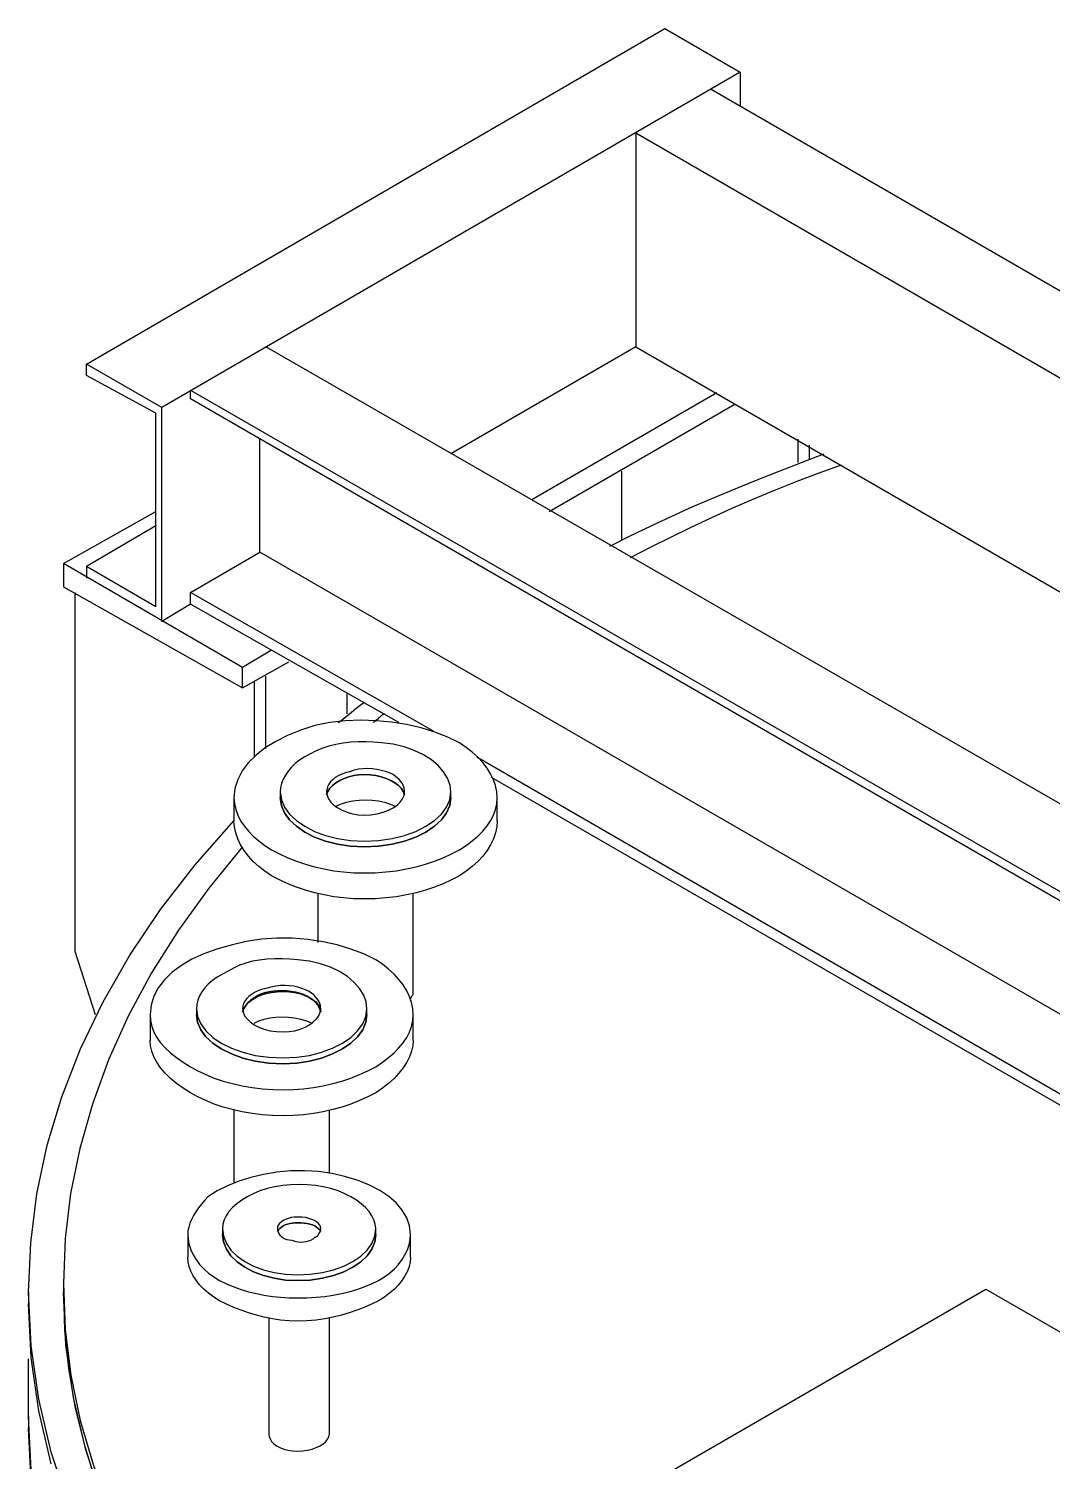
# Model space of a CAD drawing. Header units: metres. Extents: x 20 to 415, y 5 to 292.
# Drawn here: x 187.28 to 193.21, y 127.85 to 136.15 of the extents above; entities that cross this region are included whole.
import ezdxf

# ---------------------------------------------------------------- set-up
doc = ezdxf.new("R2010")
doc.units = ezdxf.units.M
doc.layers.add('ОБОРУДОВАНИЕ', color=8, linetype='Continuous')

msp = doc.modelspace()

# ---------------------------------------------------------------- linework, layer by layer
at = {"layer": 'ОБОРУДОВАНИЕ'}
for points in [[(187.6135, 134.2062), (190.9659, 136.1506)], [(190.9659, 136.1506), (191.4017, 135.8991)], [(191.4017, 135.8991), (188.0493, 133.9547)], [(191.4017, 135.8991), (191.4017, 135.698)], [(195.7598, 133.1837), (191.2341, 135.7986)], [(190.7983, 135.5471), (195.6425, 132.7479)], [(190.7983, 135.5471), (190.7983, 134.3067)], [(194.6535, 130.8538), (188.6528, 134.3067)], [(190.7983, 134.3067), (189.7255, 133.6866)], [(190.7983, 134.3067), (195.6425, 131.5075)], [(187.6135, 134.1391), (187.6135, 134.2062)], [(188.0493, 133.9547), (187.6135, 134.2062)], [(188.0158, 133.9212), (187.6135, 134.1391)], [(188.217, 134.0553), (203.3027, 125.3559)], [(188.217, 134.005), (188.217, 134.0553)], [(203.2524, 125.3224), (188.217, 134.005)], [(191.2676, 134.0386), (190.1949, 133.4184)], [(190.2954, 133.3513), (191.3682, 133.9715)], [(188.0158, 132.7982), (188.0158, 133.9212)], [(188.0493, 132.7144), (188.0493, 133.9547)], [(188.6192, 133.1166), (188.6192, 133.7704)], [(191.737, 133.7704), (191.737, 133.6363)], [(191.804, 133.653), (191.804, 133.7368)], [(190.6474, 133.1502), (190.7641, 133.2095), (190.8826, 133.2672), (191.0031, 133.3232), (191.1251, 133.3776), (191.2488, 133.4309), (191.3741, 133.4832), (191.5006, 133.5349), (191.6285, 133.5858), (191.7576, 133.6363), (191.8878, 133.6866)], [(190.7145, 133.586), (190.7145, 133.1837)], [(191.9884, 133.6195), (191.8586, 133.5732), (191.7307, 133.5251), (191.6047, 133.4752), (191.4805, 133.4236), (191.3578, 133.3703), (191.2364, 133.3154), (191.1168, 133.2593), (190.9982, 133.2016), (190.8809, 133.143), (190.7648, 133.0831)], [(187.4794, 133.0496), (188.0158, 133.3513)], [(188.0158, 133.2675), (187.6135, 133.0328)], [(188.217, 132.882), (188.6192, 133.1166)], [(203.1351, 124.7357), (188.6192, 133.1166)], [(187.4794, 133.0496), (187.4794, 132.9155)], [(188.5187, 132.4462), (187.4794, 133.0496)], [(188.0158, 132.7982), (187.6135, 133.0328)], [(187.6135, 133.0328), (187.6135, 132.9658)], [(187.4794, 132.9155), (188.5187, 132.3288)], [(187.5465, 132.882), (187.5465, 130.8035), (187.6638, 130.4347)], [(188.217, 132.8149), (188.0493, 132.7144)], [(189.6249, 132.0774), (188.217, 132.882)], [(188.217, 132.8149), (188.217, 132.882)], [(189.4238, 132.1277), (188.217, 132.8149)], [(188.6863, 132.5467), (188.5187, 132.4462)], [(188.5187, 132.3288), (188.7868, 132.4797)], [(188.5187, 132.3288), (188.5187, 132.4462)], [(188.6528, 131.9768), (188.6528, 132.3959)], [(188.5857, 132.3624), (188.5857, 131.9266)], [(189.0718, 132.1277), (189.0869, 132.1383), (189.102, 132.1497), (189.1171, 132.1616), (189.1322, 132.1738), (189.1472, 132.1864), (189.1623, 132.1989), (189.1774, 132.2113), (189.1925, 132.2232), (189.2076, 132.2345), (189.2227, 132.245)], [(189.1221, 132.2953), (189.1221, 132.178)], [(189.7758, 132.0104), (189.7071, 132.0436), (189.6323, 132.0724), (189.5525, 132.0965), (189.4687, 132.1158), (189.3819, 132.1299), (189.2931, 132.1383), (189.2032, 132.1409), (189.1134, 132.1376), (189.0245, 132.1275), (188.9377, 132.1109), (188.8554, 132.0838), (188.7795, 132.0529), (188.7108, 132.0184), (188.6494, 131.9804), (188.5963, 131.9391), (188.5515, 131.8949), (188.516, 131.8479), (188.4898, 131.7983), (188.4739, 131.7462), (188.4684, 131.6919)], [(189.34, 132.178), (189.331, 132.173), (189.3234, 132.1679), (189.317, 132.1629), (189.3117, 132.1579), (189.3065, 132.1528), (189.3015, 132.1478), (189.2959, 132.1428), (189.2895, 132.1378), (189.2822, 132.1327), (189.2729, 132.1277)], [(189.3232, 132.0104), (189.278, 132.0144), (189.2331, 132.0162), (189.1883, 132.0159), (189.1444, 132.0134), (189.1011, 132.0084), (189.0589, 132.0008), (189.018, 131.9906), (188.9784, 131.9777), (188.9404, 131.9619), (188.9042, 131.9433), (188.875, 131.9272), (188.8482, 131.9095), (188.8237, 131.89), (188.8018, 131.8691), (188.7827, 131.8469), (188.7666, 131.8238), (188.7538, 131.8), (188.7445, 131.7755), (188.7386, 131.7506), (188.7366, 131.7254)], [(189.7255, 131.7254), (189.7207, 131.7655), (189.7063, 131.805), (189.683, 131.8429), (189.6516, 131.8788), (189.6124, 131.912), (189.5663, 131.9415), (189.5137, 131.9668), (189.4552, 131.9872), (189.3915, 132.002), (189.3232, 132.0104)], [(189.9937, 131.6919), (189.9912, 131.7271), (189.984, 131.7621), (189.9721, 131.7966), (189.9557, 131.8305), (189.9351, 131.8637), (189.9104, 131.8959), (189.8821, 131.9269), (189.8499, 131.9564), (189.8145, 131.9842), (189.7758, 132.0104)], [(203.1351, 124.2664), (189.8764, 131.9266)], [(189.3903, 131.826), (189.3692, 131.8355), (189.3465, 131.8439), (189.3222, 131.8508), (189.2969, 131.856), (189.2709, 131.8595), (189.2443, 131.861), (189.2175, 131.8603), (189.1908, 131.8572), (189.1645, 131.8513), (189.1389, 131.8427), (189.1147, 131.8367), (189.0928, 131.829), (189.073, 131.8196), (189.0555, 131.8087), (189.0405, 131.7966), (189.0279, 131.7836), (189.0178, 131.7698), (189.0106, 131.7554), (189.0063, 131.7405), (189.0048, 131.7254)], [(189.0048, 131.7086), (189.0123, 131.7283), (189.0242, 131.7467), (189.0403, 131.7636), (189.0597, 131.7789), (189.0824, 131.7925), (189.1074, 131.804), (189.1345, 131.8134), (189.163, 131.8203), (189.1927, 131.8245), (189.2227, 131.826)], [(189.4573, 131.7086), (189.45, 131.7283), (189.4377, 131.7467), (189.4215, 131.7636), (189.4013, 131.7789), (189.3777, 131.7925), (189.3511, 131.804), (189.3219, 131.8134), (189.2905, 131.8203), (189.2574, 131.8245), (189.2227, 131.826), (189.1927, 131.8245), (189.163, 131.8203), (189.1345, 131.8134), (189.1074, 131.804), (189.0824, 131.7925), (189.0597, 131.7789), (189.0403, 131.7636), (189.0242, 131.7467), (189.0123, 131.7283), (189.0048, 131.7086)], [(189.0048, 131.7086), (189.0123, 131.7283), (189.0242, 131.7467), (189.0403, 131.7636), (189.0597, 131.7789), (189.0824, 131.7925), (189.1074, 131.804), (189.1345, 131.8134), (189.163, 131.8203), (189.1927, 131.8245), (189.2227, 131.826), (189.2574, 131.8245), (189.2905, 131.8203), (189.3219, 131.8134), (189.3512, 131.804), (189.3777, 131.7925), (189.4013, 131.7789), (189.4215, 131.7636), (189.4377, 131.7467), (189.45, 131.7283), (189.4573, 131.7086)], [(189.2227, 131.826), (189.2574, 131.8245), (189.2905, 131.8203), (189.3219, 131.8134), (189.3512, 131.804), (189.3777, 131.7925), (189.4013, 131.7789), (189.4215, 131.7636), (189.4377, 131.7467), (189.45, 131.7283), (189.4573, 131.7086)], [(189.4573, 131.7254), (189.4568, 131.7355), (189.4552, 131.7455), (189.4523, 131.7556), (189.4483, 131.7656), (189.4428, 131.7757), (189.4355, 131.7858), (189.427, 131.7958), (189.4166, 131.8059), (189.4044, 131.8159), (189.3903, 131.826)], [(203.1351, 124.2161), (189.9602, 131.8092)], [(188.4684, 131.6919), (188.4684, 131.5578)], [(188.4684, 131.6919), (188.4709, 131.6572), (188.4783, 131.6235), (188.4902, 131.5908), (188.5064, 131.5591), (188.5271, 131.5285), (188.5517, 131.4988), (188.5802, 131.4701), (188.6122, 131.4425), (188.6477, 131.4158), (188.6863, 131.3902), (188.7325, 131.366), (188.7806, 131.3441), (188.8306, 131.3243), (188.8824, 131.3069), (188.9357, 131.2918), (188.9905, 131.2792), (189.0467, 131.2692), (189.1042, 131.2619), (189.1628, 131.2576), (189.2227, 131.2561), (189.287, 131.2576), (189.3494, 131.2619), (189.4097, 131.2692), (189.4681, 131.2792), (189.5244, 131.2918), (189.5787, 131.3069), (189.631, 131.3243), (189.6813, 131.3441), (189.7295, 131.366), (189.7758, 131.3902), (189.8145, 131.4158), (189.8499, 131.4425), (189.8821, 131.4701), (189.9104, 131.4988), (189.9351, 131.5285), (189.9557, 131.5591), (189.9721, 131.5908), (189.984, 131.6235), (189.9912, 131.6572), (189.9937, 131.6919)], [(188.7366, 131.7254), (188.7366, 131.6919)], [(188.7366, 131.7254), (188.7429, 131.6808), (188.7614, 131.6379), (188.7909, 131.5973), (188.8304, 131.56), (188.879, 131.5264), (188.9357, 131.4973), (188.9994, 131.4735), (189.0691, 131.4557), (189.1439, 131.4445), (189.2227, 131.4405), (189.306, 131.4445), (189.3844, 131.4557), (189.457, 131.4735), (189.5227, 131.4973), (189.581, 131.5264), (189.6307, 131.56), (189.6709, 131.5973), (189.7005, 131.6379), (189.7191, 131.6808), (189.7255, 131.7254)], [(189.7255, 131.6919), (189.7191, 131.6473), (189.7005, 131.6044), (189.6709, 131.5638), (189.6307, 131.5264), (189.581, 131.4929), (189.5227, 131.4638), (189.457, 131.44), (189.3844, 131.4222), (189.306, 131.4108), (189.2227, 131.4069), (189.1439, 131.4108), (189.0691, 131.4222), (188.9994, 131.44), (188.9357, 131.4638), (188.879, 131.4929), (188.8304, 131.5264), (188.7909, 131.5638), (188.7614, 131.6044), (188.7429, 131.6473), (188.7366, 131.6919)], [(188.7366, 131.6919), (188.7429, 131.6473), (188.7614, 131.6044), (188.7909, 131.5638), (188.8304, 131.5264), (188.879, 131.4929), (188.9357, 131.4638), (188.9994, 131.44), (189.0691, 131.4222), (189.1439, 131.4108), (189.2227, 131.4069)], [(189.0048, 131.7254), (189.0078, 131.7055), (189.0162, 131.6857), (189.0297, 131.6669), (189.0477, 131.6493), (189.0698, 131.6332), (189.0953, 131.6193), (189.1239, 131.6076), (189.1549, 131.5989), (189.1881, 131.5933), (189.2227, 131.5913), (189.2619, 131.5933), (189.2986, 131.5989), (189.3324, 131.6076), (189.3633, 131.6193), (189.3903, 131.6332), (189.4134, 131.6493), (189.432, 131.6669), (189.4458, 131.6857), (189.4543, 131.7055), (189.4573, 131.7254)], [(189.0551, 131.6416), (189.0867, 131.6552), (189.1206, 131.6657), (189.1565, 131.6733), (189.1935, 131.6778), (189.231, 131.6793), (189.2688, 131.6778), (189.3056, 131.6733), (189.3415, 131.6657), (189.3755, 131.6552), (189.4071, 131.6416)], [(189.2227, 131.4069), (189.306, 131.4108), (189.3844, 131.4222), (189.457, 131.44), (189.5227, 131.4638), (189.581, 131.4929), (189.6307, 131.5264), (189.6709, 131.5638), (189.7005, 131.6044), (189.7191, 131.6473), (189.7255, 131.6919)], [(189.7255, 131.6919), (189.7255, 131.7254)], [(189.9937, 131.5578), (189.9937, 131.6919)], [(187.2783, 128.8256), (187.2903, 129.1117), (187.3264, 129.3962), (187.3864, 129.6788), (187.4704, 129.9587), (187.578, 130.2358), (187.7092, 130.5092), (187.8639, 130.7787), (188.0421, 131.0435), (188.2436, 131.3035), (188.4684, 131.5578)], [(189.9937, 131.5578), (189.9912, 131.5226), (189.984, 131.4877), (189.9721, 131.4532), (189.9557, 131.4192), (189.9351, 131.386), (189.9104, 131.3538), (189.8821, 131.323), (189.8499, 131.2935), (189.8145, 131.2655), (189.7758, 131.2393), (189.7295, 131.2152), (189.6813, 131.1932), (189.631, 131.1734), (189.5787, 131.156), (189.5244, 131.1409), (189.4681, 131.1284), (189.4097, 131.1183), (189.3494, 131.1111), (189.287, 131.1067), (189.2227, 131.1052), (189.1628, 131.1067), (189.1042, 131.1111), (189.0467, 131.1183), (188.9905, 131.1284), (188.9357, 131.1409), (188.8824, 131.156), (188.8306, 131.1734), (188.7806, 131.1932), (188.7325, 131.2152), (188.6863, 131.2393), (188.6476, 131.2655), (188.6122, 131.2935), (188.5802, 131.323), (188.5517, 131.3538), (188.5271, 131.386), (188.5064, 131.4192), (188.4902, 131.4532), (188.4783, 131.4877), (188.4709, 131.5226), (188.4684, 131.5578)], [(188.5187, 131.4069), (188.3226, 131.1682), (188.1467, 130.9249), (187.9912, 130.6776), (187.8559, 130.4267), (187.7414, 130.1729), (187.6474, 129.9165), (187.574, 129.6582), (187.5215, 129.3982), (187.49, 129.1374), (187.4794, 128.8759)], [(188.9545, 131.1387), (188.9545, 130.8538)], [(189.5076, 130.5521), (189.5076, 131.1387)], [(189.2897, 130.7532), (189.221, 130.7864), (189.1462, 130.8151), (189.0665, 130.8389), (188.9826, 130.8576), (188.8958, 130.8706), (188.807, 130.8776), (188.7171, 130.8781), (188.6273, 130.8717), (188.5384, 130.8583), (188.4516, 130.837), (188.3693, 130.8144), (188.2934, 130.7872), (188.2247, 130.7554), (188.1633, 130.7195), (188.1102, 130.68), (188.0654, 130.6367), (188.0299, 130.5903), (188.0037, 130.541), (187.9878, 130.489), (187.9823, 130.4347)], [(188.8371, 130.7532), (188.7919, 130.7572), (188.7471, 130.7591), (188.7027, 130.7587), (188.6593, 130.7562), (188.6172, 130.7512), (188.5765, 130.7437), (188.5376, 130.7334), (188.5009, 130.7205), (188.4665, 130.7048), (188.4349, 130.6862), (188.4012, 130.6701), (188.3707, 130.6523), (188.3433, 130.6329), (188.3194, 130.6119), (188.2987, 130.5898), (188.2817, 130.5667), (188.2681, 130.5429), (188.2584, 130.5184), (188.2525, 130.4934), (188.2505, 130.4683)], [(189.2394, 130.4683), (189.2346, 130.5085), (189.2202, 130.5479), (189.1969, 130.5858), (189.1655, 130.6216), (189.1263, 130.6548), (189.0802, 130.6843), (189.0276, 130.7096), (188.9691, 130.7301), (188.9055, 130.7448), (188.8371, 130.7532)], [(189.5076, 130.4347), (189.5051, 130.4699), (189.4979, 130.505), (189.486, 130.5395), (189.4696, 130.5734), (189.449, 130.6066), (189.4243, 130.6387), (189.396, 130.6697), (189.364, 130.6992), (189.3284, 130.7271), (189.2897, 130.7532)], [(188.9042, 130.5688), (188.8836, 130.5784), (188.8619, 130.5868), (188.8393, 130.5936), (188.8157, 130.5988), (188.791, 130.6024), (188.7654, 130.6039), (188.7387, 130.6032), (188.7111, 130.6), (188.6824, 130.5941), (188.6528, 130.5856), (188.6286, 130.5796), (188.6067, 130.5719), (188.5869, 130.5625), (188.5693, 130.5516), (188.5544, 130.5395), (188.5418, 130.5264), (188.5317, 130.5127), (188.5245, 130.4983), (188.5202, 130.4834), (188.5187, 130.4683)], [(188.5187, 130.4515), (188.5247, 130.4666), (188.5327, 130.4815), (188.5428, 130.4959), (188.5549, 130.5097), (188.569, 130.5227), (188.585, 130.5348), (188.6031, 130.5457), (188.6233, 130.5551), (188.6454, 130.5628), (188.6695, 130.5688), (188.6952, 130.5729), (188.7213, 130.575), (188.7476, 130.5754), (188.774, 130.574), (188.7994, 130.571), (188.8241, 130.5665), (188.8472, 130.5605), (188.8687, 130.5533), (188.8878, 130.5449), (188.9042, 130.5353)], [(188.9712, 130.4515), (188.9642, 130.4711), (188.9535, 130.4896), (188.9391, 130.5065), (188.9211, 130.5217), (188.9, 130.5353), (188.8759, 130.5469), (188.8491, 130.5563), (188.8195, 130.5631), (188.7875, 130.5673), (188.7533, 130.5688), (188.7186, 130.5673), (188.6854, 130.5631), (188.6541, 130.5563), (188.6249, 130.5469), (188.5983, 130.5353), (188.5748, 130.5217), (188.5545, 130.5065), (188.5383, 130.4896), (188.5262, 130.4711), (188.5187, 130.4515)], [(188.5187, 130.4515), (188.5262, 130.4711), (188.5383, 130.4896), (188.5545, 130.5065), (188.5748, 130.5217), (188.5983, 130.5353), (188.6249, 130.5469), (188.6541, 130.5563), (188.6854, 130.5631), (188.7188, 130.5673), (188.7533, 130.5688), (188.7875, 130.5673), (188.8195, 130.5631), (188.8491, 130.5563), (188.8759, 130.5469), (188.9, 130.5353), (188.9211, 130.5217), (188.9391, 130.5065), (188.9535, 130.4896), (188.9642, 130.4711), (188.9712, 130.4515)], [(188.9712, 130.4683), (188.9707, 130.4783), (188.9691, 130.4884), (188.9664, 130.4984), (188.9622, 130.5085), (188.9567, 130.5186), (188.9496, 130.5286), (188.9409, 130.5387), (188.9305, 130.5487), (188.9183, 130.5588), (188.9042, 130.5688)], [(188.9042, 130.5353), (188.9142, 130.5298), (188.924, 130.5234), (188.9335, 130.5162), (188.9422, 130.5083), (188.9503, 130.4998), (188.9573, 130.4907), (188.9632, 130.4812), (188.9675, 130.4715), (188.9702, 130.4616), (188.9712, 130.4515)], [(189.4909, 130.5186), (189.4914, 130.5236), (189.4927, 130.5284), (189.4945, 130.5333), (189.4967, 130.5377), (189.4992, 130.5417), (189.5017, 130.5452), (189.5041, 130.5481), (189.5059, 130.5502), (189.5071, 130.5516), (189.5076, 130.5521)], [(187.9823, 130.4347), (187.9823, 130.2839)], [(187.9823, 130.4347), (187.9848, 130.4), (187.9922, 130.3664), (188.0044, 130.3337), (188.0215, 130.302), (188.0431, 130.2713), (188.0693, 130.2416), (188.0998, 130.213), (188.1346, 130.1853), (188.1737, 130.1587), (188.217, 130.133), (188.2592, 130.1089), (188.3049, 130.0869), (188.3539, 130.0672), (188.4059, 130.0497), (188.46, 130.0346), (188.5163, 130.0221), (188.5742, 130.012), (188.6331, 130.0048), (188.6932, 130.0004), (188.7533, 129.9989), (188.8132, 130.0004), (188.8718, 130.0048), (188.9295, 130.012), (188.9857, 130.0221), (189.0405, 130.0346), (189.0938, 130.0497), (189.1454, 130.0672), (189.1953, 130.0869), (189.2434, 130.1089), (189.2897, 130.133), (189.3284, 130.1587), (189.364, 130.1853), (189.396, 130.213), (189.4243, 130.2416), (189.449, 130.2713), (189.4696, 130.302), (189.486, 130.3337), (189.4979, 130.3664), (189.5051, 130.4), (189.5076, 130.4347)], [(188.2505, 130.4683), (188.2505, 130.4347)], [(188.2505, 130.4683), (188.2568, 130.4237), (188.2755, 130.3808), (188.3053, 130.3402), (188.3455, 130.3028), (188.3951, 130.2693), (188.4533, 130.2401), (188.519, 130.2163), (188.5916, 130.1986), (188.67, 130.1873), (188.7533, 130.1833), (188.8321, 130.1873), (188.9069, 130.1986), (188.9766, 130.2163), (189.0403, 130.2401), (189.097, 130.2693), (189.1456, 130.3028), (189.1851, 130.3402), (189.2146, 130.3808), (189.2331, 130.4237), (189.2394, 130.4683)], [(189.2394, 130.4347), (189.2331, 130.3902), (189.2146, 130.3472), (189.1851, 130.3067), (189.1456, 130.2693), (189.097, 130.2358), (189.0403, 130.2066), (188.9766, 130.1828), (188.9069, 130.165), (188.8321, 130.1536), (188.7533, 130.1498), (188.67, 130.1536), (188.5916, 130.165), (188.519, 130.1828), (188.4533, 130.2066), (188.3951, 130.2358), (188.3455, 130.2693), (188.3053, 130.3067), (188.2755, 130.3472), (188.2568, 130.3902), (188.2505, 130.4347)], [(188.2505, 130.4347), (188.2568, 130.3902), (188.2755, 130.3472), (188.3053, 130.3067), (188.3455, 130.2693), (188.3951, 130.2358), (188.4533, 130.2066), (188.519, 130.1828), (188.5916, 130.165), (188.67, 130.1536), (188.7533, 130.1498)], [(188.5187, 130.4683), (188.5217, 130.4483), (188.5302, 130.4285), (188.544, 130.4098), (188.5628, 130.3922), (188.5857, 130.3761), (188.6129, 130.3622), (188.6435, 130.3504), (188.6774, 130.3417), (188.7143, 130.3362), (188.7533, 130.3342), (188.788, 130.3362), (188.8211, 130.3417), (188.8522, 130.3504), (188.8807, 130.3622), (188.9064, 130.3761), (188.9283, 130.3922), (188.9464, 130.4098), (188.9598, 130.4285), (188.9684, 130.4483), (188.9712, 130.4683)], [(188.5857, 130.3845), (188.6127, 130.398), (188.6432, 130.4086), (188.6761, 130.4161), (188.7109, 130.4207), (188.7471, 130.4222), (188.7837, 130.4207), (188.82, 130.4161), (188.8556, 130.4086), (188.8894, 130.398), (188.921, 130.3845)], [(188.7533, 130.1498), (188.8321, 130.1536), (188.9069, 130.165), (188.9766, 130.1828), (189.0403, 130.2066), (189.097, 130.2358), (189.1456, 130.2693), (189.1851, 130.3067), (189.2146, 130.3472), (189.2331, 130.3902), (189.2394, 130.4347)], [(189.2394, 130.4347), (189.2394, 130.4683)], [(189.5076, 130.2839), (189.5076, 130.4347)], [(189.5076, 130.2839), (189.5051, 130.2532), (189.4979, 130.222), (189.486, 130.1902), (189.4696, 130.1583), (189.449, 130.1268), (189.4243, 130.0956), (189.396, 130.0653), (189.364, 130.0361), (189.3284, 130.0083), (189.2897, 129.9822), (189.2434, 129.958), (189.1953, 129.9361), (189.1454, 129.9163), (189.0938, 129.8989), (189.0405, 129.8838), (188.9857, 129.8712), (188.9295, 129.8612), (188.8718, 129.8539), (188.8132, 129.8496), (188.7533, 129.8481), (188.6932, 129.8496), (188.6331, 129.8539), (188.5742, 129.8612), (188.5163, 129.8712), (188.46, 129.8838), (188.4059, 129.8989), (188.3539, 129.9163), (188.3049, 129.9361), (188.2592, 129.958), (188.217, 129.9822), (188.1737, 130.0083), (188.1346, 130.0361), (188.0998, 130.0653), (188.0693, 130.0956), (188.0431, 130.1268), (188.0215, 130.1583), (188.0044, 130.1902), (187.9922, 130.222), (187.9848, 130.2532), (187.9823, 130.2839)], [(188.4684, 129.8816), (188.4684, 129.4626)], [(189.0215, 129.5128), (189.0215, 129.8816)], [(189.4909, 129.1608), (189.4855, 129.2101), (189.4696, 129.2571), (189.4438, 129.3013), (189.4089, 129.3427), (189.3651, 129.3809), (189.3135, 129.4154), (189.2543, 129.4463), (189.1883, 129.4731), (189.1162, 129.4952), (189.0383, 129.5128), (188.9575, 129.5246), (188.8764, 129.5294), (188.7961, 129.5283), (188.717, 129.5212), (188.6402, 129.5086), (188.5664, 129.4912), (188.4965, 129.4689), (188.4312, 129.4426), (188.3713, 129.4124), (188.3175, 129.3787)], [(188.6192, 129.4123), (188.5805, 129.3962), (188.5452, 129.3784), (188.5131, 129.359), (188.4846, 129.338), (188.46, 129.3159), (188.4394, 129.2928), (188.4231, 129.269), (188.4112, 129.2445), (188.4039, 129.2195), (188.4013, 129.1944)], [(189.2897, 129.1944), (189.2872, 129.2195), (189.28, 129.2445), (189.2679, 129.269), (189.2517, 129.2928), (189.231, 129.3159), (189.2064, 129.338), (189.1781, 129.359), (189.1461, 129.3784), (189.1105, 129.3962), (189.0718, 129.4123), (189.0302, 129.4258), (188.9862, 129.4364), (188.9402, 129.4439), (188.8931, 129.4485), (188.8455, 129.45), (188.7979, 129.4485), (188.7508, 129.4439), (188.7049, 129.4364), (188.661, 129.4258), (188.6192, 129.4123)], [(188.3175, 129.3787), (188.2979, 129.3581), (188.2796, 129.3368), (188.2627, 129.3149), (188.2473, 129.2924), (188.2337, 129.2698), (188.2222, 129.2472), (188.2129, 129.2249), (188.2059, 129.2029), (188.2017, 129.1815), (188.2002, 129.1608)], [(188.9712, 129.1944), (188.9697, 129.2044), (188.9654, 129.2143), (188.9582, 129.2237), (188.9483, 129.2324), (188.9357, 129.2405), (188.9206, 129.2475), (188.903, 129.2534), (188.8834, 129.2577), (188.8613, 129.2604), (188.8371, 129.2614), (188.8175, 129.2604), (188.7993, 129.2577), (188.7823, 129.2534), (188.7669, 129.2475), (188.7533, 129.2405), (188.7418, 129.2324), (188.7325, 129.2237), (188.7255, 129.2143), (188.7213, 129.2044), (188.7198, 129.1944)], [(188.2002, 129.1608), (188.2002, 129.0267)], [(188.2002, 129.1608), (188.2022, 129.1307), (188.2081, 129.1008), (188.218, 129.0713), (188.2314, 129.0423), (188.2485, 129.0142), (188.2689, 128.987), (188.2931, 128.9612), (188.3204, 128.9367), (188.3509, 128.9138), (188.3846, 128.8926), (188.4253, 128.8735), (188.467, 128.8564), (188.5098, 128.8414), (188.5535, 128.8283), (188.5983, 128.8172), (188.644, 128.8082), (188.6908, 128.8011), (188.7386, 128.7961), (188.7874, 128.7931), (188.8371, 128.7921), (188.8914, 128.7931), (188.9439, 128.7961), (188.9945, 128.8011), (189.0435, 128.8082), (189.0907, 128.8172), (189.1365, 128.8283), (189.1808, 128.8414), (189.2238, 128.8564), (189.2657, 128.8735), (189.3065, 128.8926), (189.3402, 128.9138), (189.3707, 128.9367), (189.398, 128.9612), (189.4221, 128.987), (189.4428, 129.0142), (189.4597, 129.0423), (189.4733, 129.0713), (189.483, 129.1008), (189.4888, 129.1307), (189.4909, 129.1608)], [(188.4013, 129.1944), (188.4013, 129.1608)], [(188.4013, 129.1944), (188.4072, 129.1503), (188.4241, 129.1085), (188.4511, 129.07), (188.4872, 129.0348), (188.5312, 129.0038), (188.5824, 128.9771), (188.6395, 128.9557), (188.7017, 128.9396), (188.7679, 128.9297), (188.8371, 128.9262), (188.9109, 128.9297), (188.9808, 128.9396), (189.0458, 128.9557), (189.1052, 128.9771), (189.1578, 129.0038), (189.2029, 129.0348), (189.2396, 129.07), (189.2667, 129.1085), (189.2839, 129.1503), (189.2897, 129.1944)], [(189.2897, 129.1608), (189.2839, 129.1168), (189.2667, 129.075), (189.2396, 129.0365), (189.2029, 129.0013), (189.1578, 128.9703), (189.1052, 128.9436), (189.0458, 128.9221), (188.9808, 128.9061), (188.9109, 128.8962), (188.8371, 128.8926), (188.7679, 128.8962), (188.7017, 128.9061), (188.6395, 128.9221), (188.5824, 128.9436), (188.5312, 128.9703), (188.4872, 129.0013), (188.4511, 129.0365), (188.4241, 129.075), (188.4072, 129.1168), (188.4013, 129.1608)], [(188.4013, 129.1608), (188.4072, 129.1168), (188.4241, 129.075), (188.4511, 129.0365), (188.4872, 129.0013), (188.5312, 128.9703), (188.5824, 128.9436), (188.6395, 128.9221), (188.7017, 128.9061), (188.7679, 128.8962), (188.8371, 128.8926)], [(188.7198, 129.1776), (188.7259, 129.1872), (188.7335, 129.1957), (188.7431, 129.2032), (188.7538, 129.2098), (188.7659, 129.2153), (188.779, 129.2198), (188.7927, 129.2234), (188.8073, 129.2259), (188.8221, 129.2274), (188.8371, 129.2279), (188.8567, 129.2274), (188.8752, 129.2259), (188.8924, 129.2234), (188.9086, 129.2198), (188.9231, 129.2153), (188.9362, 129.2098), (188.9476, 129.2032), (188.9573, 129.1957), (188.9652, 129.1872), (188.9712, 129.1776)], [(188.9712, 129.1776), (188.9652, 129.1872), (188.9573, 129.1957), (188.9476, 129.2032), (188.9362, 129.2098), (188.9231, 129.2153), (188.9086, 129.2198), (188.8924, 129.2234), (188.8752, 129.2259), (188.8567, 129.2274), (188.8371, 129.2279), (188.8221, 129.2274), (188.8073, 129.2259), (188.7927, 129.2234), (188.779, 129.2198), (188.7659, 129.2153), (188.7538, 129.2098), (188.7431, 129.2032), (188.7335, 129.1957), (188.7259, 129.1872), (188.7198, 129.1776)], [(188.7198, 129.1776), (188.7259, 129.1872), (188.7335, 129.1957), (188.7431, 129.2032), (188.7538, 129.2098), (188.7659, 129.2153), (188.779, 129.2198), (188.7927, 129.2234), (188.8073, 129.2259), (188.8221, 129.2274), (188.8371, 129.2279)], [(188.7198, 129.1776), (188.7259, 129.1872), (188.7335, 129.1957), (188.7431, 129.2032), (188.7538, 129.2098), (188.7659, 129.2153), (188.779, 129.2198), (188.7927, 129.2234), (188.8073, 129.2259), (188.8221, 129.2274), (188.8371, 129.2279), (188.8567, 129.2274), (188.8752, 129.2259), (188.8924, 129.2234), (188.9086, 129.2198), (188.9231, 129.2153), (188.9362, 129.2098), (188.9476, 129.2032), (188.9573, 129.1957), (188.9652, 129.1872), (188.9712, 129.1776)], [(188.7198, 129.1944), (188.7208, 129.1843), (188.7237, 129.1746), (188.7284, 129.1652), (188.7349, 129.1563), (188.7429, 129.1483), (188.7523, 129.1412), (188.7634, 129.1355), (188.7756, 129.1312), (188.789, 129.1283), (188.8036, 129.1273), (188.8147, 129.1228), (188.8273, 129.1194), (188.841, 129.1173), (188.8556, 129.1164), (188.8707, 129.1169), (188.8858, 129.1189), (188.9003, 129.1225), (188.9141, 129.1278), (188.9268, 129.135), (188.9377, 129.1441)], [(188.8371, 129.2279), (188.8567, 129.2274), (188.8752, 129.2259), (188.8924, 129.2234), (188.9086, 129.2198), (188.9231, 129.2153), (188.9362, 129.2098), (188.9476, 129.2032), (188.9573, 129.1957), (188.9652, 129.1872), (188.9712, 129.1776)], [(188.8371, 128.8926), (188.9109, 128.8962), (188.9808, 128.9061), (189.0458, 128.9221), (189.1052, 128.9436), (189.1578, 128.9703), (189.2029, 129.0013), (189.2396, 129.0365), (189.2667, 129.075), (189.2839, 129.1168), (189.2897, 129.1608)], [(188.9377, 129.1441), (188.9427, 129.1451), (188.9476, 129.1478), (188.9525, 129.1518), (188.9568, 129.157), (188.9609, 129.163), (188.9644, 129.1694), (188.9672, 129.1761), (188.9694, 129.1828), (188.9707, 129.1888), (188.9712, 129.1944)], [(189.2897, 129.1608), (189.2897, 129.1944)], [(189.4909, 129.0267), (189.4909, 129.1608)], [(189.4909, 129.0267), (189.4888, 129.0011), (189.483, 128.9749), (189.4733, 128.9481), (189.4597, 128.9213), (189.4428, 128.8948), (189.4221, 128.8687), (189.398, 128.8434), (189.3707, 128.8192), (189.3402, 128.7964), (189.3065, 128.7753), (189.2657, 128.7557), (189.2238, 128.7374), (189.1808, 128.7205), (189.1365, 128.7051), (189.0907, 128.6915), (189.0433, 128.6799), (188.9945, 128.6707), (188.9439, 128.6638), (188.8914, 128.6595), (188.8371, 128.658), (188.7874, 128.6595), (188.7386, 128.6638), (188.6908, 128.6707), (188.644, 128.6799), (188.5983, 128.6915), (188.5535, 128.7051), (188.5098, 128.7205), (188.467, 128.7374), (188.4253, 128.7557), (188.3846, 128.7753), (188.3509, 128.7964), (188.3204, 128.8192), (188.2931, 128.8434), (188.2691, 128.8687), (188.2485, 128.8948), (188.2314, 128.9213), (188.218, 128.9481), (188.2081, 128.9749), (188.2022, 129.0011), (188.2002, 129.0267)], [(187.5084, 127.5941), (187.4082, 127.898), (187.3363, 128.2051), (187.2929, 128.5145), (187.2783, 128.8256)], [(187.2783, 128.8256), (187.2783, 128.7586)], [(187.4794, 128.8759), (187.4905, 128.61), (187.5233, 128.3454), (187.5776, 128.0822), (187.6533, 127.8211), (187.7498, 127.5623), (187.8668, 127.3058), (188.0042, 127.0522), (188.1616, 126.8018), (188.3388, 126.5547), (188.5354, 126.3113)], [(187.4794, 128.8759), (187.4794, 128.8256)], [(187.7084, 127.6132), (187.6088, 127.9126), (187.5373, 128.215), (187.494, 128.5195), (187.4794, 128.8256)], [(187.4794, 128.8256), (187.487, 128.6045), (187.5094, 128.3836), (187.5468, 128.1637), (187.5991, 127.9449), (187.666, 127.7277)], [(188.5354, 126.3616), (192.8265, 128.8424)], [(192.8265, 128.8424), (197.1343, 126.3616)], [(187.4082, 127.831), (187.3363, 128.138), (187.2929, 128.4475), (187.2783, 128.7586)], [(188.6695, 128.6747), (188.6695, 128.0043)], [(189.0215, 128.0043), (189.0215, 128.6747)], [(187.2783, 128.1048), (187.2783, 128.1395), (187.2783, 128.1736), (187.2783, 128.2069), (187.2783, 128.2398), (187.2783, 128.2725), (187.2783, 128.3051), (187.2783, 128.3382), (187.2783, 128.3715), (187.2783, 128.4054), (187.2783, 128.4401)], [(187.2929, 127.7937), (187.2783, 128.1048)], [(187.2783, 128.1048), (187.2783, 128.0378)], [(187.2929, 127.7272), (187.2783, 128.0378)], [(188.6695, 128.0043), (188.6715, 127.9893), (188.6774, 127.9746), (188.6868, 127.9603), (188.6995, 127.9471), (188.7156, 127.9352), (188.7347, 127.9246), (188.7567, 127.9159), (188.7812, 127.9094), (188.808, 127.9052), (188.8371, 127.9037)], [(188.8371, 127.9037), (188.8668, 127.9052), (188.895, 127.9094), (188.9213, 127.9159), (188.9456, 127.9246), (188.9671, 127.9352), (188.9857, 127.9471), (189.0007, 127.9603), (189.012, 127.9746), (189.019, 127.9893), (189.0215, 128.0043)]]:
    msp.add_lwpolyline(points, dxfattribs=at)

doc.saveas('drawing.dxf')
